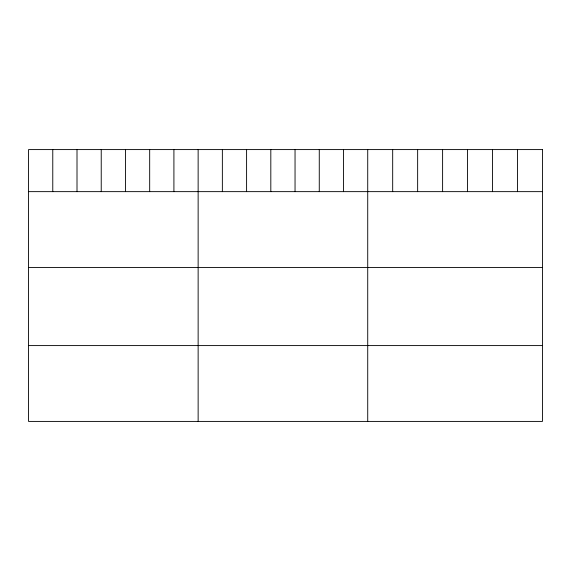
<?xml version="1.0" encoding="UTF-8"?>
<svg xmlns="http://www.w3.org/2000/svg" width="571" height="571" viewBox="0 0 571 571"><rect width="100%" height="100%" fill="white"/><g stroke="black" fill="none" stroke-linecap="round" stroke-linejoin="round"><path stroke-width="0.86" d="M28.55 191.642L542.45 191.642M28.55 267.464L542.45 267.464M28.55 345.591L542.45 345.591M517.49 149.588L517.49 191.642M492.53 149.588L492.53 191.642M467.57 149.588L467.57 191.642M442.604 149.588L442.604 191.642M417.644 149.588L417.644 191.642M392.684 149.588L392.684 191.642M367.724 149.588L367.724 421.412M343.499 149.588L343.499 191.642M319.268 149.588L319.268 191.642M295.043 149.588L295.043 191.642M270.818 149.588L270.818 191.642M246.593 149.588L246.593 191.642M222.362 149.588L222.362 191.642M198.137 149.588L198.137 421.412M173.912 149.588L173.912 191.642M149.681 149.588L149.681 191.642M125.456 149.588L125.456 191.642M101.231 149.588L101.231 191.642M77.006 149.588L77.006 191.642M52.775 149.588L52.775 191.642M542.45 149.588L28.55 149.588L28.55 421.412L542.45 421.412L542.45 149.588"/></g></svg>
